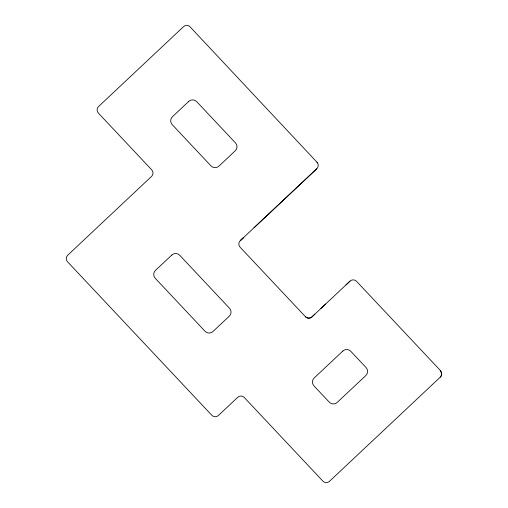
<?xml version="1.0" encoding="UTF-8"?>
<svg xmlns="http://www.w3.org/2000/svg" width="508" height="508" viewBox="0 0 508 508"><rect width="100%" height="100%" fill="white"/><g stroke="black" fill="none" stroke-linecap="round" stroke-linejoin="round"><path stroke-width="0.76" d="M305.46 316.662A4.616 4.572 34.7 0 0 311.779 317.062L314.916 314.109M320.954 308.439L350.018 281.127A4.623 4.623 0 0 1 356.553 281.33L440.487 370.618A4.623 4.623 0 0 1 440.284 377.152L329.438 481.349A4.623 4.623 0 0 1 322.904 481.146L244.285 397.51A4.623 4.623 0 0 0 237.75 397.307L218.389 415.506A4.623 4.623 0 0 1 211.855 415.303L67.513 261.747A4.623 4.623 0 0 1 67.716 255.213L151.543 176.409A4.623 4.623 0 0 0 151.746 169.875L98.362 113.074A4.623 4.623 0 0 1 98.558 106.54L183.547 26.657A4.623 4.623 0 0 1 189.922 26.689L316.973 162.223A4.623 4.623 0 0 1 316.77 168.764L240.297 240.646A4.623 4.623 0 0 0 240.094 247.18L305.429 316.694A4.623 4.623 0 0 0 311.969 316.89L325.653 304.025M346.031 284.874L350.018 281.127M253.981 227.774L316.77 168.764M316.973 162.223L317.449 162.827M440.214 370.878A4.585 4.172 52.8 0 1 440.265 377.133M243.249 237.865L240.297 240.646L243.249 237.865M188.76 101.39L172.466 116.707A5.613 5.613 0 0 0 172.218 124.638L210.998 165.894A5.613 5.613 0 0 0 218.929 166.135L235.223 150.819A5.613 5.613 0 0 0 235.471 142.888L196.691 101.638A5.613 5.613 0 0 0 188.76 101.39M171.793 255.048L155.499 270.364A5.613 5.613 0 0 0 155.251 278.295L205.041 331.267A5.613 5.613 0 0 0 212.973 331.508L229.267 316.192A5.613 5.613 0 0 0 229.514 308.261L179.724 255.289A5.613 5.613 0 0 0 171.793 255.048M342.843 351.041L314.211 377.952A5.613 5.613 0 0 0 313.969 385.883L329.286 402.177A5.613 5.613 0 0 0 337.217 402.425L365.843 375.514A5.613 5.613 0 0 0 366.09 367.582L350.774 351.288A5.613 5.613 0 0 0 342.843 351.041"/></g></svg>
